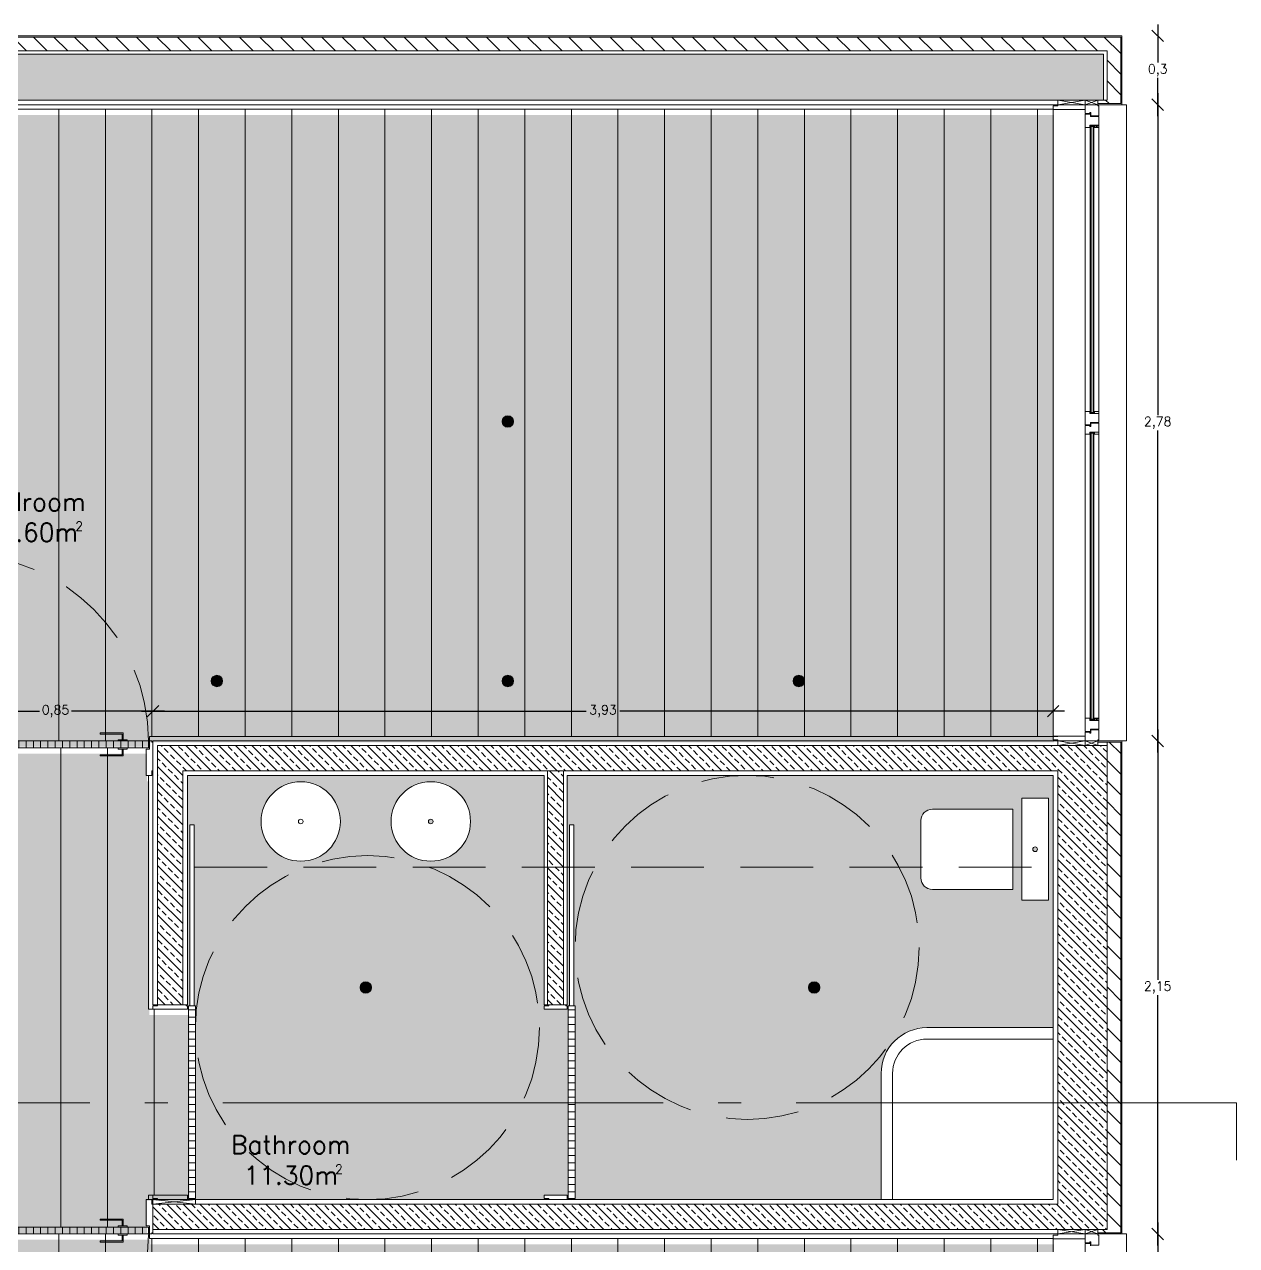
# Model space of a CAD drawing. Header units: inches. Extents: x 23 to 96, y 10 to 141.
# Drawn here: x 65.74 to 71.02, y 49.74 to 55.06 of the extents above; entities that cross this region are included whole.
import ezdxf

# ---------------------------------------------------------------- set-up
doc = ezdxf.new("R2010")
doc.units = ezdxf.units.IN
doc.header["$MEASUREMENT"] = 0
doc.linetypes.add('ACAD_ISO04W100', pattern=[30, 24, -3, 0, -3])
doc.linetypes.add('HIDDEN2', pattern=[4.7625, 3.175, -1.5875])
for name, color, linetype, lineweight in [('Cut', 2, 'Continuous', 5), ('Dash dot', 252, 'ACAD_ISO04W100', 0), ('Dimensions', 4, 'Continuous', 0), ('Dotted', 4, 'HIDDEN2', 0), ('Hatch Isolation', 3, 'Continuous', 0), ('Hatch Resistent stratum', 4, 'Continuous', 0), ('Hatch Wood door', 4, 'Continuous', 0), ('Hatch Wood pavement', 254, 'Continuous', 0), ('Legends', 7, 'Continuous', 0), ('Light points', 6, 'Continuous', 0), ('View in first plane', 250, 'Continuous', 0), ('View in second plane', 253, 'Continuous', 0)]:
    doc.layers.add(name, color=color, linetype=linetype, lineweight=lineweight)
doc.layers.add('Hatch solid 1', color=254, linetype='Continuous', lineweight=0, true_color=0xe8e8e8)
doc.layers.add('Hatch solid 2', color=254, linetype='Continuous', lineweight=0, true_color=0xe8e8e8)
doc.styles.add('texto', font='txt.shx')
doc.dimstyles.new('André 1 50', dxfattribs={"dimtxt": 0.04, "dimasz": 0.05, "dimexe": 0.05, "dimexo": 0.05, "dimgap": 0.01, "dimtad": 0, "dimtih": 1, "dimtoh": 1, "dimlfac": -1, "dimzin": 9, "dimtxsty": 'texto', "dimblk": 'OBLIQUE', "dimcen": 0.08, "dimdle": 0.05, "dimse1": 1, "dimse2": 1, "dimazin": 0, "dimtfac": 1, "dimtmove": 0, "dimatfit": 3, "dimldrblk": 'NONE', "dimfxl": 1, "dimarcsym": 0})
pattern_1 = [(315, (-81674.977936, -49956.717895), (0.035921024484, 0.035921024484), []), (315, (-81674.977936, -49956.753817), (0.035921024484, 0.035921024484), [0.0254, -0.0127])]
pattern_2 = [(135, (-81674.977936, -49956.717895), (-0.044901280605, -0.044901280605), [])]
pattern_3 = [(90, (-81674.977936, -49956.717895), (-0.03175, 0), [])]

# ---------------------------------------------------------------- blocks, each defined once
blk = doc.blocks.new('_Oblique')
at = {"color": 0, "linetype": 'ByBlock', "lineweight": -2}
blk.add_line((-0.5, -0.5), (0.5, 0.5), dxfattribs=at)
blk = doc.blocks.new('*D5')
at = {"layer": 'DEFPOINTS', "color": 0, "transparency": 16777216}
for p in [(70.5048, 49.7866), (70.681, 49.7866), (70.5048, 46.9366)]:
    blk.add_point(p, dxfattribs=at)
at = {"layer": 'Dimensions', "color": 0, "lineweight": -2, "transparency": 16777216}
for p, q in [((70.681, 49.8366), (70.681, 48.3949)), ((70.681, 46.8866), (70.681, 48.3283))]:
    blk.add_line(p, q, dxfattribs=at)
at = {"layer": 'Dimensions', "color": 0, "lineweight": -2, "transparency": 16777216, "xscale": 0.05, "yscale": 0.05, "zscale": 0.05}
for p, rotation in [((70.681, 49.7866), 90), ((70.681, 46.9366), 270)]:
    blk.add_blockref('_Oblique', p, dxfattribs=dict(at, rotation=rotation))
at = {"layer": 'Dimensions', "color": 0, "transparency": 16777216, "insert": (70.681, 48.3616), "char_height": 0.04, "attachment_point": 5, "style": 'texto'}
blk.add_mtext('2,85', dxfattribs=at)
blk = doc.blocks.new('_None')
blk = doc.blocks.new('*D17')
at = {"layer": 'DEFPOINTS', "color": 0, "transparency": 16777216}
for p in [(70.5248, 51.9366), (70.681, 51.9366), (70.5448, 49.7866)]:
    blk.add_point(p, dxfattribs=at)
at = {"layer": 'Dimensions', "color": 0, "lineweight": -2, "transparency": 16777216}
for p, q in [((70.681, 51.9866), (70.681, 50.8949)), ((70.681, 49.7366), (70.681, 50.8283))]:
    blk.add_line(p, q, dxfattribs=at)
at = {"layer": 'Dimensions', "color": 0, "lineweight": -2, "transparency": 16777216, "xscale": 0.05, "yscale": 0.05, "zscale": 0.05}
for p, rotation in [((70.681, 51.9366), 90), ((70.681, 49.7866), 270)]:
    blk.add_blockref('_Oblique', p, dxfattribs=dict(at, rotation=rotation))
at = {"layer": 'Dimensions', "color": 0, "transparency": 16777216, "insert": (70.681, 50.8616), "char_height": 0.04, "attachment_point": 5, "style": 'texto'}
blk.add_mtext('2,15', dxfattribs=at)
blk = doc.blocks.new('*D18')
at = {"layer": 'DEFPOINTS', "color": 0, "transparency": 16777216}
for p in [(70.5248, 54.7116), (70.681, 54.7116), (70.5248, 51.9366)]:
    blk.add_point(p, dxfattribs=at)
at = {"layer": 'Dimensions', "color": 0, "lineweight": -2, "transparency": 16777216}
for p, q in [((70.681, 54.7616), (70.681, 53.3574)), ((70.681, 51.8866), (70.681, 53.2908))]:
    blk.add_line(p, q, dxfattribs=at)
at = {"layer": 'Dimensions', "color": 0, "lineweight": -2, "transparency": 16777216, "xscale": 0.05, "yscale": 0.05, "zscale": 0.05}
for p, rotation in [((70.681, 54.7116), 90), ((70.681, 51.9366), 270)]:
    blk.add_blockref('_Oblique', p, dxfattribs=dict(at, rotation=rotation))
at = {"layer": 'Dimensions', "color": 0, "transparency": 16777216, "insert": (70.681, 53.3241), "char_height": 0.04, "attachment_point": 5, "style": 'texto'}
blk.add_mtext('2,78', dxfattribs=at)
blk = doc.blocks.new('*D19')
at = {"layer": 'DEFPOINTS', "color": 0, "transparency": 16777216}
for p in [(70.5248, 55.0116), (70.681, 55.0116), (70.5248, 54.7116)]:
    blk.add_point(p, dxfattribs=at)
at = {"layer": 'Dimensions', "color": 0, "lineweight": -2, "transparency": 16777216}
for p, q in [((70.681, 55.0616), (70.681, 54.8949)), ((70.681, 54.6616), (70.681, 54.8283))]:
    blk.add_line(p, q, dxfattribs=at)
at = {"layer": 'Dimensions', "color": 0, "lineweight": -2, "transparency": 16777216, "xscale": 0.05, "yscale": 0.05, "zscale": 0.05}
for p, rotation in [((70.681, 55.0116), 90), ((70.681, 54.7116), 270)]:
    blk.add_blockref('_Oblique', p, dxfattribs=dict(at, rotation=rotation))
at = {"layer": 'Dimensions', "color": 0, "transparency": 16777216, "insert": (70.681, 54.8616), "char_height": 0.04, "attachment_point": 5, "style": 'texto'}
blk.add_mtext('0,3', dxfattribs=at)
blk = doc.blocks.new('*D83')
at = {"layer": 'DEFPOINTS', "color": 0, "transparency": 16777216}
for p in [(66.2998, 52.0666), (65.4498, 51.9316), (66.2998, 51.9316)]:
    blk.add_point(p, dxfattribs=at)
at = {"layer": 'Dimensions', "color": 0, "lineweight": -2, "transparency": 16777216}
for p, q in [((65.3998, 52.0666), (65.8048, 52.0666)), ((66.3498, 52.0666), (65.9448, 52.0666))]:
    blk.add_line(p, q, dxfattribs=at)
at = {"layer": 'Dimensions', "color": 0, "lineweight": -2, "transparency": 16777216, "xscale": 0.05, "yscale": 0.05, "zscale": 0.05, "rotation": 180}
blk.add_blockref('_Oblique', (65.4498, 52.0666), dxfattribs=at)
at = {"layer": 'Dimensions', "color": 0, "lineweight": -2, "transparency": 16777216, "xscale": 0.05, "yscale": 0.05, "zscale": 0.05}
blk.add_blockref('_Oblique', (66.2998, 52.0666), dxfattribs=at)
at = {"layer": 'Dimensions', "color": 0, "transparency": 16777216, "insert": (65.8748, 52.0666), "char_height": 0.04, "attachment_point": 5, "style": 'texto'}
blk.add_mtext('0,85', dxfattribs=at)
blk = doc.blocks.new('*D84')
at = {"layer": 'DEFPOINTS', "color": 0, "transparency": 16777216}
for p in [(70.2248, 52.0666), (66.2998, 51.9366), (70.2248, 51.942)]:
    blk.add_point(p, dxfattribs=at)
at = {"layer": 'Dimensions', "color": 0, "lineweight": -2, "transparency": 16777216}
for p, q in [((66.2498, 52.0666), (68.189, 52.0666)), ((70.2748, 52.0666), (68.3356, 52.0666))]:
    blk.add_line(p, q, dxfattribs=at)
at = {"layer": 'Dimensions', "color": 0, "lineweight": -2, "transparency": 16777216, "xscale": 0.05, "yscale": 0.05, "zscale": 0.05, "rotation": 180}
blk.add_blockref('_Oblique', (66.2998, 52.0666), dxfattribs=at)
at = {"layer": 'Dimensions', "color": 0, "lineweight": -2, "transparency": 16777216, "xscale": 0.05, "yscale": 0.05, "zscale": 0.05}
blk.add_blockref('_Oblique', (70.2248, 52.0666), dxfattribs=at)
at = {"layer": 'Dimensions', "color": 0, "transparency": 16777216, "insert": (68.2623, 52.0666), "char_height": 0.04, "attachment_point": 5, "style": 'texto'}
blk.add_mtext('3,93', dxfattribs=at)

msp = doc.modelspace()

# ---------------------------------------------------------------- hatches: boundary and pattern name
at = {"layer": 'Hatch Isolation', "ltscale": 0.0125}
h = msp.add_hatch(dxfattribs=at)
h.set_pattern_fill('ANSI31', color=256, scale=0.02, angle=90, style=0)
h.set_pattern_definition(pattern_2)
h.paths.add_polyline_path([(70.5198, 55.0066), (62.4198, 55.0066), (62.4198, 54.9916), (62.4198, 54.9466), (70.4598, 54.9466), (70.4598, 54.7316), (70.4198, 54.7316), (70.4198, 54.7166), (70.5198, 54.7166)])
h = msp.add_hatch(dxfattribs=at)
h.set_pattern_fill('ANSI31', color=256, scale=0.02, angle=90, style=0)
h.set_pattern_definition(pattern_2)
h.paths.add_polyline_path([(70.5198, 51.9316), (70.4598, 51.9316), (70.4598, 49.8066), (70.4198, 49.8066), (70.4198, 49.7916), (70.5198, 49.7916)])
at = {"layer": 'Hatch Resistent stratum', "ltscale": 0.05}
h = msp.add_hatch(dxfattribs=at)
h.set_pattern_fill('ANSI33', color=256, scale=0.008, angle=-90, style=0)
h.set_pattern_definition(pattern_1)
h.paths.add_polyline_path([(70.4448, 54.9316), (62.4198, 54.9316), (62.4198, 54.9916), (62.2448, 54.9916), (62.2448, 54.7316), (65.3198, 54.7316), (65.4298, 54.7316), (70.2448, 54.7316), (70.4448, 54.7316)])
h = msp.add_hatch(dxfattribs=at)
h.set_pattern_fill('ANSI33', color=256, scale=0.008, angle=-90, style=0)
h.set_pattern_definition(pattern_1)
h.paths.add_polyline_path([(70.2448, 51.9166), (66.3198, 51.9166), (66.3198, 50.7866), (66.4298, 50.7866), (66.4298, 51.8066), (70.2448, 51.8066)])
h = msp.add_hatch(dxfattribs=at)
h.set_pattern_fill('ANSI33', color=256, scale=0.008, angle=-90, style=0)
h.set_pattern_definition(pattern_1)
h.paths.add_polyline_path([(70.4598, 51.9166), (70.4198, 51.9166), (70.2448, 51.9166), (70.2448, 49.8066), (70.4598, 49.8066)])
h = msp.add_hatch(dxfattribs=at)
h.set_pattern_fill('ANSI33', color=256, scale=0.008, angle=-90, style=0)
h.set_pattern_definition([(315, (-30.012015, -8.7079), (0.035921024, 0.035921024), []), (315, (-30.012015, -8.74382), (0.035921024, 0.035921024), [0.0254, -0.0127])])
h.paths.add_polyline_path([(68.0904, 51.3866), (68.0204, 51.3866), (68.0204, 50.7866), (68.0904, 50.7866)])
h.paths.add_polyline_path([(68.0904, 51.8066), (68.0204, 51.8066), (68.0204, 51.3866), (68.0904, 51.3866)])
h = msp.add_hatch(dxfattribs=at)
h.set_pattern_fill('ANSI33', color=256, scale=0.008, angle=-90, style=0)
h.set_pattern_definition(pattern_1)
h.paths.add_polyline_path([(70.2448, 49.9166), (66.2998, 49.9166), (66.2998, 49.8066), (70.2448, 49.8066)])
at = {"layer": 'Hatch solid 1'}
h = msp.add_hatch(color=256, dxfattribs=at)
edge = h.paths.add_edge_path()
edge.add_line((62.2084, 52.9763), (62.2084, 52.9963))
edge.add_line((62.2084, 52.9963), (62.2084, 52.9863))
edge.add_line((62.2084, 52.9863), (62.2084, 53.0063))
edge.add_line((62.2084, 53.0063), (63.5484, 53.0063))
edge.add_line((63.5484, 53.0063), (63.5484, 52.6659))
edge.add_line((63.5484, 52.6659), (63.5284, 52.6659))
edge.add_line((63.5284, 52.6659), (63.5284, 48.0067))
edge.add_line((63.5284, 48.0067), (63.5484, 48.0067))
edge.add_line((63.5484, 48.0067), (63.5484, 44.9363))
edge.add_line((63.5484, 44.9363), (63.5584, 44.9363))
edge.add_line((63.5584, 44.9363), (63.5584, 44.8163))
edge.add_line((63.5584, 44.8163), (64.3484, 44.8163))
edge.add_line((64.3484, 44.8163), (64.3484, 44.9363))
edge.add_line((64.3484, 44.9363), (64.3484, 44.9563))
edge.add_line((64.3484, 44.9563), (65.4834, 44.9563))
edge.add_line((65.4834, 44.9563), (65.4834, 44.9363))
edge.add_line((65.4834, 44.9363), (65.4834, 44.8163))
edge.add_line((65.4834, 44.8163), (66.2734, 44.8163))
edge.add_line((66.2734, 44.8163), (66.2734, 44.9363))
edge.add_line((66.2734, 44.9363), (66.2834, 46.7413))
edge.add_line((66.2834, 46.7413), (65.2834, 46.7413))
edge.add_line((65.2834, 46.7413), (65.2834, 49.9313))
edge.add_line((65.2834, 49.9313), (65.4834, 49.9313))
edge.add_line((65.4834, 49.9313), (65.4834, 49.9113))
edge.add_line((65.4834, 49.9113), (65.4834, 49.7913))
edge.add_line((65.4834, 49.7913), (66.2734, 49.7913))
edge.add_line((66.2734, 49.7913), (66.2734, 49.9313))
edge.add_line((66.2734, 49.9313), (66.3034, 49.9313))
edge.add_line((66.3034, 49.9313), (66.4584, 49.9313))
edge.add_line((66.4584, 49.9313), (66.4584, 50.7413))
edge.add_line((66.4584, 50.7413), (66.3034, 50.7413))
edge.add_line((66.3034, 50.7413), (66.2834, 50.7413))
edge.add_line((66.2834, 50.7413), (66.2834, 51.7613))
edge.add_line((66.2834, 51.7613), (66.2734, 51.7613))
edge.add_line((66.2734, 51.7613), (66.2734, 51.8813))
edge.add_line((66.2734, 51.8813), (65.4834, 51.8813))
edge.add_line((65.4834, 51.8813), (65.4834, 51.7613))
edge.add_line((65.4834, 51.7613), (65.4834, 51.7413))
edge.add_line((65.4834, 51.7413), (65.2834, 51.7413))
edge.add_line((65.2834, 51.7413), (65.2834, 54.6688))
edge.add_line((65.2834, 54.6688), (62.2484, 54.6661))
edge.add_line((62.2484, 54.6661), (62.2284, 54.6661))
edge.add_line((62.2284, 54.6661), (62.2284, 54.6663))
edge.add_line((62.2284, 54.6663), (62.1934, 54.6663))
edge.add_line((62.1934, 54.6663), (62.1934, 54.9113))
edge.add_line((62.1934, 54.9113), (62.0934, 54.9113))
edge.add_line((62.0934, 54.9113), (62.0934, 54.8713))
edge.add_line((62.0934, 54.8713), (61.9934, 54.8713))
edge.add_line((61.9934, 54.8713), (61.9934, 54.8813))
edge.add_line((61.9934, 54.8813), (62.0834, 54.8813))
edge.add_line((62.0834, 54.8813), (62.0834, 54.9113))
edge.add_line((62.0834, 54.9113), (61.3634, 54.9113))
edge.add_line((61.3634, 54.9113), (61.3634, 54.6663))
edge.add_line((61.3634, 54.6663), (61.3134, 54.6663))
edge.add_line((61.3134, 54.6663), (61.1434, 54.6663))
edge.add_line((61.1434, 54.6663), (61.0934, 54.6663))
edge.add_line((61.0934, 54.6663), (61.0934, 54.9113))
edge.add_line((61.0934, 54.9113), (60.3734, 54.9113))
edge.add_line((60.3734, 54.9113), (60.3734, 54.8813))
edge.add_line((60.3734, 54.8813), (60.4634, 54.8813))
edge.add_line((60.4634, 54.8813), (60.4634, 54.8713))
edge.add_line((60.4634, 54.8713), (60.3634, 54.8713))
edge.add_line((60.3634, 54.8713), (60.3634, 54.9113))
edge.add_line((60.3634, 54.9113), (60.2634, 54.9113))
edge.add_line((60.2634, 54.9113), (60.2634, 54.6663))
edge.add_line((60.2634, 54.6663), (60.2134, 54.6663))
edge.add_line((60.2134, 54.6663), (57.8284, 54.6663))
edge.add_line((57.8284, 54.6663), (57.8284, 54.6663))
edge.add_line((57.8284, 54.6663), (56.6284, 54.6663))
edge.add_line((56.6284, 54.6663), (52.4634, 54.6659))
edge.add_line((52.4634, 54.6659), (50.3034, 54.6672))
edge.add_line((50.3034, 54.6672), (47.2784, 54.6661))
edge.add_line((47.2784, 54.6661), (47.2784, 54.666))
edge.add_line((47.2784, 54.666), (47.2784, 54.6663))
edge.add_line((47.2784, 54.6663), (44.5284, 54.6663))
edge.add_line((44.5284, 54.6663), (44.5284, 54.6659))
edge.add_line((44.5284, 54.6659), (44.5284, 47.9863))
edge.add_line((44.5284, 47.9863), (50.2834, 47.9863))
edge.add_line((50.2834, 47.9863), (50.2834, 53.0063))
edge.add_line((50.2834, 53.0063), (51.4734, 53.0063))
edge.add_line((51.4734, 53.0063), (51.4734, 52.9863))
edge.add_line((51.4734, 52.9863), (51.4734, 52.8313))
edge.add_line((51.4734, 52.8313), (52.2834, 52.8313))
edge.add_line((52.2834, 52.8313), (52.2834, 52.8363))
edge.add_line((52.2834, 52.8363), (52.2834, 52.9863))
edge.add_line((52.2834, 52.9863), (52.2834, 53.0067))
edge.add_line((52.2834, 53.0067), (52.4734, 53.0067))
edge.add_line((52.4734, 53.0067), (52.4734, 49.7663))
edge.add_line((52.4734, 49.7663), (52.4534, 49.7663))
edge.add_line((52.4534, 49.7663), (52.2984, 49.7663))
edge.add_line((52.2984, 49.7663), (52.2984, 48.9563))
edge.add_line((52.2984, 48.9563), (52.4738, 48.9563))
edge.add_line((52.4738, 48.9563), (52.4738, 48.7863))
edge.add_line((52.4738, 48.7863), (50.2834, 48.7863))
edge.add_line((50.2834, 48.7863), (50.2834, 47.9863))
edge.add_line((50.2834, 47.9863), (59.8784, 47.9863))
edge.add_line((59.8784, 47.9863), (59.8784, 48.3113))
edge.add_line((59.8784, 48.3113), (59.7725, 48.3113))
edge.add_line((59.7725, 48.3113), (59.6805, 48.3113))
edge.add_arc((59.6905, 48.3113), 0.01, 90, 180, ccw=False)
edge.add_line((59.6905, 48.3213), (59.7545, 48.3213))
edge.add_arc((59.7545, 48.3313), 0.01, 270, 360)
edge.add_line((59.7645, 48.3313), (59.7645, 48.4513))
edge.add_line((59.7645, 48.4513), (59.7545, 48.4513))
edge.add_arc((59.7545, 48.4413), 0.01, 0, 90, ccw=False)
edge.add_line((59.7645, 48.4413), (59.7725, 48.4613))
edge.add_line((59.7725, 48.4613), (59.8784, 48.4613))
edge.add_line((59.8784, 48.4613), (59.8784, 48.7663))
edge.add_line((59.8784, 48.7663), (58.6084, 48.7663))
edge.add_line((58.6084, 48.7663), (58.6084, 48.9563))
edge.add_line((58.6084, 48.9563), (58.6284, 48.9563))
edge.add_line((58.6284, 48.9563), (58.6484, 48.956))
edge.add_line((58.6484, 48.956), (61.1285, 48.956))
edge.add_line((61.1285, 48.956), (61.1284, 49.2363))
edge.add_line((61.1284, 49.2363), (62.2114, 49.2363))
edge.add_line((62.2114, 49.2363), (62.2084, 52.9763))
h.paths.add_polyline_path([(57.5284, 48.7863), (57.5284, 48.7864), (57.2084, 48.7864), (57.2084, 48.7863), (56.6284, 48.7863), (56.6284, 52.9863), (57.2084, 52.9863), (57.2084, 53.0063), (57.5284, 53.0063), (57.5284, 52.9863)], flags=16)
at = {"layer": 'Hatch solid 1', "ltscale": 0.02}
h = msp.add_hatch(color=256, dxfattribs=at)
h.paths.add_polyline_path([(70.2284, 49.7413), (66.2884, 49.7413), (66.2884, 49.7613), (65.4734, 49.7613), (65.4734, 46.9313), (70.2284, 46.9313), (70.2284, 46.9317)])
h.paths.add_polyline_path([(70.2284, 44.7659), (70.2084, 44.7659), (70.2084, 44.7863), (70.2084, 44.9413), (69.3984, 44.9413), (69.3984, 44.7863), (69.3984, 44.7663), (66.2884, 44.7663), (66.2884, 44.7863), (65.4734, 44.7863), (65.4734, 42.0067), (70.2284, 42.0067)])
h.paths.add_polyline_path([(70.2284, 54.6663), (65.4734, 54.6663), (65.4734, 51.9113), (66.2884, 51.9113), (66.2884, 51.9313), (70.2284, 51.9313), (70.2284, 51.9317)])
at = {"layer": 'Hatch solid 2'}
h = msp.add_hatch(color=256, dxfattribs=at)
h.paths.add_polyline_path([(67.0392, 51.4411, -0.597023), (66.7709, 51.5857, -0.597023), (67.0392, 51.7303), (67.0392, 51.7866), (66.4498, 51.7866), (66.4498, 50.7866), (66.4448, 50.7866), (66.4448, 50.7816), (66.4498, 50.7816), (66.4548, 50.7816), (66.4598, 50.7816), (66.4598, 51.5716), (66.4798, 51.5716), (66.4798, 50.7816), (66.4848, 50.7816), (66.4848, 50.3579), (67.0392, 50.3579)])
h.paths.add_polyline_path([(67.0392, 50.3579), (66.4848, 50.3579), (66.4848, 49.9416), (66.4848, 49.9366), (67.0392, 49.9366)])
h = msp.add_hatch(color=256, dxfattribs=at)
h.paths.add_polyline_path([(68.7391, 51.7866), (68.1054, 51.7866), (68.1054, 50.7866), (68.1004, 50.7866), (68.1004, 50.7816), (68.1054, 50.7816), (68.1054, 50.7666), (68.0054, 50.7666), (68.0054, 50.7816), (68.0254, 50.7816), (68.0254, 50.7866), (68.0054, 50.7866), (68.0054, 51.7866), (67.0392, 51.7866), (67.0392, 51.7303, -0.25233), (67.1172, 51.5857, -0.25233), (67.0392, 51.4411), (67.0392, 50.3579), (68.1104, 50.3579), (68.1104, 50.7816), (68.1154, 50.7816), (68.1154, 51.5716), (68.1354, 51.5716), (68.1354, 50.7816), (68.1404, 50.7816), (68.1404, 50.3579), (68.7391, 50.3579)])
h.paths.add_polyline_path([(67.338, 51.5857, -1), (67.6842, 51.5857, -1)], flags=16)
h.paths.add_polyline_path([(67.5011, 51.5857, -1), (67.5211, 51.5857, -1)], flags=0)
h = msp.add_hatch(color=256, dxfattribs=at)
h.paths.add_polyline_path([(70.2248, 51.7866), (69.1248, 51.7866), (68.7391, 51.7866), (68.7391, 50.3579), (69.4748, 50.3579), (69.4748, 50.4866, -0.414214), (69.6748, 50.6866), (70.2248, 50.6866)])
h.paths.add_polyline_path([(69.6486, 51.3395), (69.6486, 51.5895, -0.414214), (69.6986, 51.6395), (70.0486, 51.6395), (70.0486, 51.2895), (69.6986, 51.2895, -0.414214)], flags=16)
h.paths.add_polyline_path([(70.0877, 51.2424), (70.0877, 51.6866), (70.2048, 51.6866), (70.2048, 51.2424)], flags=16)
h.paths.add_polyline_path([(70.1363, 51.4645, -1), (70.1563, 51.4645, -1)], flags=0)
h.paths.add_polyline_path([(69.4748, 50.3579), (68.7391, 50.3579), (68.7391, 49.9366), (69.4748, 49.9366)])
msp.add_hatch(color=256, dxfattribs=at).paths.add_polyline_path([(68.7391, 50.3579), (68.1404, 50.3579), (68.1404, 49.9416), (68.1104, 49.9416), (68.1104, 50.3579), (67.0392, 50.3579), (67.0392, 49.9366), (68.0254, 49.9366), (68.0254, 49.9416), (68.0054, 49.9416), (68.0054, 49.9566), (68.1054, 49.9566), (68.1054, 49.9366), (68.7391, 49.9366)])
at = {"layer": 'Hatch Wood door', "ltscale": 0.02}
h = msp.add_hatch(dxfattribs=at)
h.set_pattern_fill('ANSI31', color=256, scale=0.01, angle=45, style=0)
h.set_pattern_definition(pattern_3)
h.paths.add_polyline_path([(66.2798, 51.9366), (65.4698, 51.9366), (65.4698, 51.9066), (66.2798, 51.9066)])
h = msp.add_hatch(dxfattribs=at)
h.set_pattern_fill('ANSI31', color=256, scale=0.01, angle=-45, style=0)
h.set_pattern_definition([(360, (-49935.229694, 81795.139323), (0, 0.03175), [])])
h.paths.add_polyline_path([(66.4848, 49.9416), (66.4848, 50.7816), (66.4548, 50.7816), (66.4548, 49.9416)])
h = msp.add_hatch(dxfattribs=at)
h.set_pattern_fill('ANSI31', color=256, scale=0.01, angle=-45, style=0)
h.set_pattern_definition([(360, (-49933.574123, 81795.139323), (0, 0.03175), [])])
h.paths.add_polyline_path([(68.1404, 49.9416), (68.1404, 50.7816), (68.1104, 50.7816), (68.1104, 49.9416)])
h = msp.add_hatch(dxfattribs=at)
h.set_pattern_fill('ANSI31', color=256, scale=0.01, angle=45, style=0)
h.set_pattern_definition(pattern_3)
h.paths.add_polyline_path([(66.2798, 49.8166), (65.4698, 49.8166), (65.4698, 49.7866), (66.2798, 49.7866)])
at = {"layer": 'Hatch Wood pavement', "ltscale": 0.02}
h = msp.add_hatch(dxfattribs=at)
h.set_pattern_fill('ANSI31', color=256, scale=0.064, angle=45, style=0)
h.set_pattern_definition([(90, (-30.01201, -8.7079), (-0.2032, 0), [])])
edge = h.paths.add_edge_path()
edge.add_line((62.2048, 52.9916), (62.2048, 53.0115))
edge.add_line((62.2048, 53.0115), (62.2048, 53.0116))
edge.add_line((62.2048, 53.0116), (62.2048, 53.0316))
edge.add_line((62.2048, 53.0316), (63.5448, 53.0316))
edge.add_line((63.5448, 53.0316), (63.5448, 52.6912))
edge.add_line((63.5448, 52.6912), (63.5248, 52.6912))
edge.add_line((63.5248, 52.6912), (63.5248, 48.032))
edge.add_line((63.5248, 48.032), (63.5448, 48.032))
edge.add_line((63.5448, 48.032), (63.5448, 44.9616))
edge.add_line((63.5448, 44.9616), (63.5548, 44.9616))
edge.add_line((63.5548, 44.9616), (63.5548, 44.8416))
edge.add_line((63.5548, 44.8416), (64.3448, 44.8416))
edge.add_line((64.3448, 44.8416), (64.3448, 44.9616))
edge.add_line((64.3448, 44.9616), (64.3448, 44.9816))
edge.add_line((64.3448, 44.9816), (65.4798, 44.9816))
edge.add_line((65.4798, 44.9816), (65.4798, 44.9616))
edge.add_line((65.4798, 44.9616), (65.4798, 44.8416))
edge.add_line((65.4798, 44.8416), (66.2698, 44.8416))
edge.add_line((66.2698, 44.8416), (66.2698, 44.9616))
edge.add_line((66.2698, 44.9616), (66.2798, 46.7666))
edge.add_line((66.2798, 46.7666), (65.2798, 46.7666))
edge.add_line((65.2798, 46.7666), (65.2798, 49.9566))
edge.add_line((65.2798, 49.9566), (65.4798, 49.9566))
edge.add_line((65.4798, 49.9566), (65.4798, 49.9366))
edge.add_line((65.4798, 49.9366), (65.4798, 49.8166))
edge.add_line((65.4798, 49.8166), (66.2698, 49.8166))
edge.add_line((66.2698, 49.8166), (66.2698, 49.9566))
edge.add_line((66.2698, 49.9566), (66.2998, 49.9566))
edge.add_line((66.2998, 49.9566), (66.4548, 49.9566))
edge.add_line((66.4548, 49.9566), (66.4548, 50.7666))
edge.add_line((66.4548, 50.7666), (66.2998, 50.7666))
edge.add_line((66.2998, 50.7666), (66.2798, 50.7666))
edge.add_line((66.2798, 50.7666), (66.2798, 51.7866))
edge.add_line((66.2798, 51.7866), (66.2698, 51.7866))
edge.add_line((66.2698, 51.7866), (66.2698, 51.9066))
edge.add_line((66.2698, 51.9066), (65.4798, 51.9066))
edge.add_line((65.4798, 51.9066), (65.4798, 51.7866))
edge.add_line((65.4798, 51.7866), (65.4798, 51.7666))
edge.add_line((65.4798, 51.7666), (65.2798, 51.7666))
edge.add_line((65.2798, 51.7666), (65.2798, 54.693))
edge.add_line((65.2798, 54.693), (62.2448, 54.693))
edge.add_line((62.2448, 54.693), (62.2248, 54.6924))
edge.add_line((62.2248, 54.6924), (62.2248, 54.6916))
edge.add_line((62.2248, 54.6916), (62.1898, 54.6916))
edge.add_line((62.1898, 54.6916), (62.1898, 54.9366))
edge.add_line((62.1898, 54.9366), (62.0898, 54.9366))
edge.add_line((62.0898, 54.9366), (62.0898, 54.8966))
edge.add_line((62.0898, 54.8966), (61.9898, 54.8966))
edge.add_line((61.9898, 54.8966), (61.9898, 54.9066))
edge.add_line((61.9898, 54.9066), (62.0798, 54.9066))
edge.add_line((62.0798, 54.9066), (62.0798, 54.9366))
edge.add_line((62.0798, 54.9366), (61.3598, 54.9366))
edge.add_line((61.3598, 54.9366), (61.3598, 54.6916))
edge.add_line((61.3598, 54.6916), (61.3098, 54.6916))
edge.add_line((61.3098, 54.6916), (61.1398, 54.6916))
edge.add_line((61.1398, 54.6916), (61.0898, 54.6916))
edge.add_line((61.0898, 54.6916), (61.0898, 54.9366))
edge.add_line((61.0898, 54.9366), (60.3698, 54.9366))
edge.add_line((60.3698, 54.9366), (60.3698, 54.9066))
edge.add_line((60.3698, 54.9066), (60.4598, 54.9066))
edge.add_line((60.4598, 54.9066), (60.4598, 54.8966))
edge.add_line((60.4598, 54.8966), (60.3598, 54.8966))
edge.add_line((60.3598, 54.8966), (60.3598, 54.9366))
edge.add_line((60.3598, 54.9366), (60.2598, 54.9366))
edge.add_line((60.2598, 54.9366), (60.2598, 54.6916))
edge.add_line((60.2598, 54.6916), (60.2098, 54.6916))
edge.add_line((60.2098, 54.6916), (57.8248, 54.6916))
edge.add_line((57.8248, 54.6916), (57.6161, 54.6916))
edge.add_line((57.6161, 54.6916), (56.6248, 54.6176))
edge.add_line((56.6248, 54.6176), (52.4598, 54.6916))
edge.add_line((52.4598, 54.6916), (50.2998, 54.6916))
edge.add_line((50.2998, 54.6916), (47.9971, 54.6916))
edge.add_line((47.9971, 54.6916), (47.7449, 54.6916))
edge.add_line((47.7449, 54.6916), (47.2748, 54.6916))
edge.add_line((47.2748, 54.6916), (44.5248, 54.6916))
edge.add_line((44.5248, 54.6916), (44.5248, 54.6912))
edge.add_line((44.5248, 54.6912), (44.5248, 48.0116))
edge.add_line((44.5248, 48.0116), (50.2798, 48.0116))
edge.add_line((50.2798, 48.0116), (50.2798, 53.0316))
edge.add_line((50.2798, 53.0316), (51.4698, 53.0316))
edge.add_line((51.4698, 53.0316), (51.4698, 53.0116))
edge.add_line((51.4698, 53.0116), (51.4698, 52.8566))
edge.add_line((51.4698, 52.8566), (52.2798, 52.8566))
edge.add_line((52.2798, 52.8566), (52.2798, 52.8616))
edge.add_line((52.2798, 52.8616), (52.2798, 53.0116))
edge.add_line((52.2798, 53.0116), (52.2798, 53.032))
edge.add_line((52.2798, 53.032), (52.4698, 53.032))
edge.add_line((52.4698, 53.032), (52.4698, 49.7916))
edge.add_line((52.4698, 49.7916), (52.4498, 49.7916))
edge.add_line((52.4498, 49.7916), (52.2948, 49.7916))
edge.add_line((52.2948, 49.7916), (52.2948, 48.9816))
edge.add_line((52.2948, 48.9816), (52.4702, 48.9816))
edge.add_line((52.4702, 48.9816), (52.4702, 48.8116))
edge.add_line((52.4702, 48.8116), (50.2998, 48.8116))
edge.add_line((50.2998, 48.8116), (50.2896, 48.0116))
edge.add_line((50.2896, 48.0116), (59.8748, 48.0116))
edge.add_line((59.8748, 48.0116), (59.8748, 48.3366))
edge.add_line((59.8748, 48.3366), (59.7689, 48.3366))
edge.add_line((59.7689, 48.3366), (59.6769, 48.3366))
edge.add_arc((59.6869, 48.3366), 0.01, 90, 180, ccw=False)
edge.add_line((59.6869, 48.3466), (59.7509, 48.3466))
edge.add_arc((59.7509, 48.3566), 0.01, 270, 360)
edge.add_line((59.7609, 48.3566), (59.7609, 48.4766))
edge.add_line((59.7609, 48.4766), (59.7509, 48.4766))
edge.add_arc((59.7509, 48.4666), 0.01, 0, 90, ccw=False)
edge.add_line((59.7609, 48.4666), (59.7689, 48.4866))
edge.add_line((59.7689, 48.4866), (59.8748, 48.4866))
edge.add_line((59.8748, 48.4866), (59.8748, 48.7916))
edge.add_line((59.8748, 48.7916), (58.6048, 48.7916))
edge.add_line((58.6048, 48.7916), (58.6048, 48.9816))
edge.add_line((58.6048, 48.9816), (58.6248, 49.2616))
edge.add_line((58.6248, 49.2616), (58.6448, 49.2616))
edge.add_line((58.6448, 49.2616), (61.1048, 49.2616))
edge.add_line((61.1048, 49.2616), (61.1248, 49.2616))
edge.add_line((61.1248, 49.2616), (62.2048, 49.2616))
edge.add_line((62.2048, 49.2616), (62.2048, 52.9916))
h.paths.add_polyline_path([(57.5448, 48.8116), (57.5448, 48.7916), (57.2048, 48.7916), (57.2048, 48.8116), (56.6248, 48.8116), (56.6248, 53.0116), (57.2048, 53.0116), (57.2048, 53.0316), (57.5448, 53.0316), (57.5448, 53.0116)], flags=16)
h = msp.add_hatch(dxfattribs=at)
h.set_pattern_fill('ANSI31', color=256, scale=0.064, angle=45, style=0)
h.set_pattern_definition([(90, (-79643.37506, -49429.11832), (-0.2032, 0), [])])
h.paths.add_polyline_path([(70.2248, 44.7912), (70.2048, 44.7912), (70.2048, 44.8116), (70.2048, 44.9666), (69.3948, 44.9666), (69.3948, 44.8116), (69.3948, 44.7916), (66.2848, 44.7916), (66.2848, 44.8116), (65.4698, 44.8116), (65.4698, 42.032), (70.2248, 42.032)])
h.paths.add_polyline_path([(70.2248, 49.7666), (66.2848, 49.7666), (66.2848, 49.7866), (65.4698, 49.7866), (65.4698, 46.9566), (70.2248, 46.9566), (70.2248, 46.957)])
h.paths.add_polyline_path([(70.2248, 54.6916), (65.4698, 54.6916), (65.4698, 51.9366), (66.2848, 51.9366), (66.2848, 51.9566), (70.2248, 51.9566), (70.2248, 51.957)])
at = {"layer": 'Light points'}
for points in [[(67.8223, 53.3299, 1), (67.8723, 53.3299, 1)], [(66.5535, 52.1982, 1), (66.6035, 52.1982, 1)], [(67.8223, 52.1982, 1), (67.8723, 52.1982, 1)], [(69.091, 52.1982, 1), (69.141, 52.1982, 1)], [(67.2026, 50.8616, 1), (67.2526, 50.8616, 1)], [(69.1576, 50.8616, 1), (69.2076, 50.8616, 1)]]:
    msp.add_hatch(color=256, dxfattribs=at).paths.add_polyline_path(points)

# ---------------------------------------------------------------- linework, layer by layer
at = {"layer": 'Cut'}
for p, q in [((70.5248, 55.0116), (62.4198, 55.0116)), ((70.5198, 55.0066), (62.4198, 55.0066)), ((70.5198, 54.7166), (70.5198, 55.0066)), ((70.5248, 54.7116), (70.5248, 55.0116)), ((70.4598, 54.9466), (62.4198, 54.9466)), ((70.4448, 54.9316), (62.4198, 54.9316)), ((70.4448, 54.7316), (70.4448, 54.9316)), ((70.4598, 54.7316), (70.4598, 54.9466)), ((70.2448, 54.7316), (65.4298, 54.7316)), ((70.2448, 54.7116), (65.4498, 54.7116)), ((70.2448, 54.7062), (70.2248, 54.7062)), ((70.2248, 54.6912), (70.2248, 54.7062)), ((70.2448, 54.7062), (70.2448, 54.7316)), ((70.3648, 54.7316), (70.2448, 54.7116)), ((70.3648, 54.7116), (70.2448, 54.7316)), ((70.2448, 54.7316), (70.4598, 54.7316)), ((70.2448, 54.7116), (70.3648, 54.7116)), ((70.3648, 54.7116), (70.3648, 54.7316)), ((70.4198, 54.7116), (70.3648, 54.7316)), ((70.4198, 54.7316), (70.3648, 54.7116)), ((70.4198, 54.7116), (70.3648, 54.7116)), ((70.3648, 54.7116), (70.3648, 54.6726)), ((70.4198, 54.7116), (70.4198, 54.7316)), ((70.5198, 54.7166), (70.4198, 54.7166)), ((70.5248, 54.7116), (70.4198, 54.7116)), ((70.4198, 54.7066), (70.4198, 54.7116)), ((70.4248, 54.7066), (70.4198, 54.7066)), ((70.4248, 54.6626), (70.4248, 54.7066)), ((70.3648, 54.6912), (70.2248, 54.6912)), ((70.3848, 54.6726), (70.3648, 54.6726)), ((70.3648, 54.6116), (70.3648, 54.6706)), ((70.3878, 54.6706), (70.3648, 54.6706)), ((70.3898, 54.6776), (70.3848, 54.6776)), ((70.3848, 54.6726), (70.3848, 54.6776)), ((70.3878, 54.6606), (70.3878, 54.6706)), ((70.4248, 54.6606), (70.3878, 54.6606)), ((70.3898, 54.6626), (70.3898, 54.6776)), ((70.4248, 54.6626), (70.3898, 54.6626)), ((70.4248, 54.6216), (70.4248, 54.6606)), ((70.3848, 54.6116), (70.3648, 54.6116)), ((70.3848, 54.6216), (70.4048, 54.6216)), ((70.3848, 54.6216), (70.3848, 54.6116)), ((70.3868, 54.6196), (70.4028, 54.6196)), ((70.3868, 53.3661), (70.3868, 54.6196)), ((70.3908, 53.3661), (70.3908, 54.6196)), ((70.3988, 54.6166), (70.3908, 54.6166)), ((70.3988, 53.3661), (70.3988, 54.6196)), ((70.4028, 53.3661), (70.4028, 54.6196)), ((70.4048, 54.6216), (70.4248, 54.6216)), ((70.4048, 54.6116), (70.4048, 54.6216)), ((70.4248, 54.6116), (70.4048, 54.6216)), ((70.4048, 54.6116), (70.4248, 54.6216)), ((70.4248, 54.6116), (70.4048, 54.6116)), ((70.4248, 54.6216), (70.4248, 54.6116)), ((70.3648, 53.3741), (70.3648, 53.3151)), ((70.3848, 53.3741), (70.3648, 53.3741)), ((70.3848, 53.3641), (70.3848, 53.3741)), ((70.3848, 53.3641), (70.4048, 53.3641)), ((70.3868, 53.3661), (70.4028, 53.3661)), ((70.3988, 53.3691), (70.3908, 53.3691)), ((70.4248, 53.3741), (70.4048, 53.3741)), ((70.4048, 53.3741), (70.4048, 53.3641)), ((70.4048, 53.3641), (70.4248, 53.3641)), ((70.4248, 53.3641), (70.4248, 53.3741)), ((70.4248, 53.3641), (70.4248, 53.3251)), ((70.3878, 53.3151), (70.3648, 53.3151)), ((70.3848, 53.3131), (70.3648, 53.3131)), ((70.3648, 53.2741), (70.3648, 53.3131)), ((70.3848, 53.3131), (70.3848, 53.3081)), ((70.4248, 53.3251), (70.3878, 53.3251)), ((70.3878, 53.3251), (70.3878, 53.3151)), ((70.4248, 53.3231), (70.3898, 53.3231)), ((70.3898, 53.3231), (70.3898, 53.3081)), ((70.4248, 53.3231), (70.4248, 53.2741)), ((70.3848, 53.2741), (70.3648, 53.2741)), ((70.3898, 53.3081), (70.3848, 53.3081)), ((70.4048, 53.2841), (70.3848, 53.2841)), ((70.3848, 53.2841), (70.3848, 53.2741)), ((70.3868, 52.0286), (70.3868, 53.2821)), ((70.3868, 53.2821), (70.4028, 53.2821)), ((70.3908, 52.0286), (70.3908, 53.2821)), ((70.3988, 53.2791), (70.3908, 53.2791)), ((70.3988, 52.0286), (70.3988, 53.2821)), ((70.4028, 52.0286), (70.4028, 53.2821)), ((70.4048, 53.2841), (70.4048, 53.2741)), ((70.4048, 53.2841), (70.4248, 53.2841)), ((70.4248, 53.2741), (70.4048, 53.2741)), ((70.3648, 52.0366), (70.3648, 51.9776)), ((70.3848, 52.0366), (70.3648, 52.0366)), ((70.3848, 52.0266), (70.3848, 52.0366)), ((70.3988, 52.0316), (70.3908, 52.0316)), ((70.4248, 52.0366), (70.4048, 52.0366)), ((70.4048, 52.0366), (70.4048, 52.0266)), ((70.4248, 52.0366), (70.4048, 52.0266)), ((70.4048, 52.0366), (70.4248, 52.0266)), ((70.4248, 52.0266), (70.4248, 52.0366)), ((70.3878, 51.9776), (70.3648, 51.9776)), ((70.3848, 52.0266), (70.4048, 52.0266)), ((70.3868, 52.0286), (70.4028, 52.0286)), ((70.4248, 51.9876), (70.3878, 51.9876)), ((70.3878, 51.9876), (70.3878, 51.9776)), ((70.4248, 51.9856), (70.3898, 51.9856)), ((70.3898, 51.9856), (70.3898, 51.9706)), ((70.4048, 52.0266), (70.4248, 52.0266)), ((70.4248, 52.0266), (70.4248, 51.9876)), ((70.4248, 51.9856), (70.4248, 51.9416)), ((66.2798, 51.9366), (65.4698, 51.9366)), ((66.2798, 51.9066), (66.2798, 51.9366)), ((66.2848, 51.9016), (66.2848, 51.9366)), ((66.2948, 51.9366), (66.2848, 51.9366)), ((66.2948, 51.9316), (66.2948, 51.9366)), ((66.2998, 51.9316), (66.2948, 51.9316)), ((66.2998, 50.7866), (66.2998, 51.9366)), ((66.2998, 51.9366), (70.2448, 51.9366)), ((66.2998, 51.9366), (66.2998, 51.7866)), ((70.2248, 51.942), (70.2248, 51.957)), ((70.3648, 51.957), (70.2248, 51.957)), ((70.2448, 51.942), (70.2248, 51.942)), ((70.2448, 51.942), (70.2448, 51.9166)), ((70.2448, 51.9366), (70.3648, 51.9366)), ((70.3648, 51.9166), (70.2448, 51.9366)), ((70.3648, 51.9366), (70.2448, 51.9166)), ((70.3848, 51.9756), (70.3648, 51.9756)), ((70.3648, 51.9366), (70.3648, 51.9756)), ((70.4198, 51.9366), (70.3648, 51.9366)), ((70.3648, 51.9366), (70.3648, 51.9166)), ((70.4198, 51.9366), (70.3648, 51.9166)), ((70.4198, 51.9166), (70.3648, 51.9366)), ((70.3848, 51.9756), (70.3848, 51.9706)), ((70.3898, 51.9706), (70.3848, 51.9706)), ((70.4198, 51.9416), (70.4198, 51.9366)), ((70.4248, 51.9416), (70.4198, 51.9416)), ((70.5248, 51.9366), (70.4198, 51.9366)), ((70.4198, 51.9366), (70.4198, 51.9166)), ((70.5198, 51.9316), (70.4198, 51.9316)), ((70.4598, 51.9316), (70.4598, 49.8066)), ((70.5198, 51.9316), (70.5198, 49.7916)), ((70.5248, 51.9366), (70.5248, 49.7866)), ((66.2798, 51.9066), (65.4698, 51.9066)), ((66.2698, 51.7866), (66.2698, 51.9016)), ((66.2698, 51.9016), (66.2848, 51.9016)), ((66.3198, 50.7866), (66.3198, 51.9166)), ((70.2448, 51.9166), (66.3198, 51.9166)), ((70.2448, 51.9166), (70.4198, 51.9166)), ((70.4198, 51.9166), (70.4598, 51.9166)), ((66.2698, 51.7866), (66.2948, 51.7866)), ((66.2948, 51.7866), (66.2948, 51.8066)), ((66.2948, 51.8066), (66.2998, 51.8066)), ((66.4298, 50.7866), (66.4298, 51.8066)), ((66.4298, 51.8066), (70.2448, 51.8066)), ((66.4498, 50.7866), (66.4498, 51.7866)), ((66.4498, 51.7866), (68.0054, 51.7866)), ((68.0054, 51.7866), (68.0054, 50.7866)), ((68.0204, 51.8066), (68.0204, 50.7866)), ((68.0904, 51.8066), (68.0904, 50.7866)), ((68.1054, 51.7866), (69.1248, 51.7866)), ((68.1054, 51.7866), (68.1054, 50.7866)), ((69.1248, 51.7866), (70.2248, 51.7866)), ((70.2248, 51.7866), (70.2248, 49.9366)), ((70.2448, 51.8066), (70.2448, 49.9166)), ((66.4498, 50.7866), (66.2998, 50.7866)), ((66.2998, 50.7816), (66.3198, 50.7816)), ((66.2998, 50.7666), (66.2998, 50.7816)), ((66.4498, 50.7666), (66.2998, 50.7666)), ((66.3198, 50.7816), (66.3198, 50.7866)), ((66.4448, 50.7866), (66.4448, 50.7816)), ((66.4448, 50.7816), (66.4498, 50.7816)), ((66.4498, 50.7816), (66.4498, 50.7716)), ((66.4498, 50.7666), (66.4498, 50.7816)), ((66.4548, 50.7816), (66.4548, 49.9416)), ((66.4548, 50.7816), (66.4848, 50.7816)), ((66.4848, 50.7816), (66.4848, 49.9416)), ((68.0054, 50.7866), (68.1054, 50.7866)), ((68.0054, 50.7816), (68.0254, 50.7816)), ((68.0054, 50.7666), (68.0054, 50.7816)), ((68.1054, 50.7666), (68.0054, 50.7666)), ((68.0254, 50.7816), (68.0254, 50.7866)), ((68.1004, 50.7866), (68.1004, 50.7816)), ((68.1004, 50.7816), (68.1054, 50.7816)), ((68.1054, 50.7816), (68.1054, 50.7716)), ((68.1054, 50.7666), (68.1054, 50.7816)), ((68.1104, 50.7816), (68.1104, 49.9416)), ((68.1104, 50.7816), (68.1404, 50.7816)), ((68.1404, 50.7816), (68.1404, 49.9416)), ((66.4498, 49.9566), (66.2998, 49.9566)), ((66.2998, 49.9566), (66.2998, 49.9416)), ((66.4498, 49.9566), (66.4498, 49.9366)), ((68.1054, 49.9566), (68.0054, 49.9566)), ((68.0054, 49.9566), (68.0054, 49.9416)), ((68.1054, 49.9566), (68.1054, 49.9366)), ((66.2698, 49.9366), (66.2698, 49.8216)), ((66.2698, 49.9366), (66.2948, 49.9366)), ((66.2948, 49.9366), (66.2948, 49.9166)), ((66.2948, 49.9166), (66.2998, 49.9166)), ((66.2998, 49.9416), (66.3198, 49.9416)), ((66.2998, 49.7866), (66.2998, 49.9366)), ((66.2998, 49.9366), (66.4848, 49.9166)), ((66.4848, 49.9366), (66.2998, 49.9166)), ((66.4848, 49.9366), (66.2998, 49.9366)), ((70.2448, 49.9166), (66.2998, 49.9166)), ((66.3198, 49.9416), (66.3198, 49.9366)), ((66.4498, 49.9366), (66.4498, 49.9466)), ((66.4548, 49.9416), (66.4848, 49.9416)), ((66.4848, 49.9166), (66.4848, 49.9366)), ((66.4848, 49.9366), (70.2248, 49.9366)), ((68.0054, 49.9416), (68.0254, 49.9416)), ((68.0254, 49.9416), (68.0254, 49.9366)), ((68.1054, 49.9366), (68.1054, 49.9466)), ((68.1104, 49.9416), (68.1404, 49.9416)), ((66.2798, 49.8166), (65.4698, 49.8166)), ((66.2698, 49.8216), (66.2848, 49.8216)), ((66.2798, 49.8166), (66.2798, 49.7866)), ((66.2848, 49.8216), (66.2848, 49.7866)), ((70.2448, 49.8066), (66.2998, 49.8066)), ((70.2448, 49.7812), (70.2448, 49.8066)), ((70.3648, 49.8066), (70.2448, 49.7866)), ((70.3648, 49.7866), (70.2448, 49.8066)), ((70.2448, 49.8066), (70.4598, 49.8066)), ((70.3648, 49.7866), (70.3648, 49.8066)), ((70.4198, 49.7866), (70.3648, 49.8066)), ((70.4198, 49.8066), (70.3648, 49.7866)), ((70.4198, 49.7866), (70.4198, 49.8066)), ((66.2798, 49.7866), (65.4698, 49.7866)), ((66.2948, 49.7866), (66.2848, 49.7866)), ((66.2948, 49.7916), (66.2948, 49.7866)), ((66.2998, 49.7916), (66.2948, 49.7916)), ((70.2448, 49.7866), (66.2998, 49.7866)), ((70.2448, 49.7812), (70.2248, 49.7812)), ((70.2248, 49.7662), (70.2248, 49.7812)), ((70.3648, 49.7662), (70.2248, 49.7662)), ((70.2448, 49.7866), (70.3648, 49.7866)), ((70.4198, 49.7866), (70.3648, 49.7866)), ((70.3648, 49.7866), (70.3648, 49.7476)), ((70.3848, 49.7476), (70.3648, 49.7476)), ((70.3648, 49.6866), (70.3648, 49.7456)), ((70.3878, 49.7456), (70.3648, 49.7456)), ((70.3898, 49.7526), (70.3848, 49.7526)), ((70.3848, 49.7476), (70.3848, 49.7526)), ((70.3878, 49.7356), (70.3878, 49.7456)), ((70.3898, 49.7376), (70.3898, 49.7526)), ((70.5198, 49.7916), (70.4198, 49.7916)), ((70.5248, 49.7866), (70.4198, 49.7866)), ((70.4198, 49.7816), (70.4198, 49.7866)), ((70.4248, 49.7816), (70.4198, 49.7816)), ((70.4248, 49.7376), (70.4248, 49.7816)), ((70.4248, 49.7376), (70.3898, 49.7376))]:
    msp.add_line(p, q, dxfattribs=at)
at = {"layer": 'Dash dot', "ltscale": 0.08}
for p, q in [((71.0248, 50.3579), (35.7248, 50.3579)), ((71.0248, 50.1079), (71.0248, 50.3579))]:
    msp.add_line(p, q, dxfattribs=at)
at = {"layer": 'Dotted', "ltscale": 0.1}
msp.add_line((66.4798, 51.3866), (70.2248, 51.3866), dxfattribs=at)
for centre in [(68.8904, 51.0366), (67.2348, 50.6866)]:
    msp.add_circle(centre, 0.75, dxfattribs=at)
for centre, start, end in [((65.4698, 51.9366), 0, 90), ((65.4698, 49.7866), 270, 360)]:
    msp.add_arc(centre, 0.81, start, end, dxfattribs=at)
at = {"layer": 'Light points'}
for centre in [(67.8473, 53.3299), (66.5785, 52.1982), (67.8473, 52.1982), (69.116, 52.1982), (67.2276, 50.8616), (69.1826, 50.8616)]:
    msp.add_circle(centre, 0.025, dxfattribs=at)
for p in [(66.5785, 52.1982), (66.5785, 52.1982), (66.5785, 52.1982), (67.8473, 52.1982), (67.8473, 52.1982), (69.116, 52.1982), (69.116, 52.1982)]:
    msp.add_point(p, dxfattribs=at)
at = {"layer": 'View in first plane'}
for p, q in [((66.0698, 51.9716), (66.1698, 51.9716)), ((66.0698, 51.9716), (66.0698, 51.9666)), ((66.0698, 51.9666), (66.1648, 51.9666)), ((66.1473, 51.9416), (66.1473, 51.9366)), ((66.1473, 51.9416), (66.1873, 51.9416)), ((66.1648, 51.9666), (66.1648, 51.9416)), ((66.1698, 51.9716), (66.1698, 51.9416)), ((66.1873, 51.9416), (66.1873, 51.9366)), ((66.0698, 51.8766), (66.1648, 51.8766)), ((66.0698, 51.8716), (66.0698, 51.8766)), ((66.0698, 51.8716), (66.1698, 51.8716)), ((66.1473, 51.9016), (66.1473, 51.9066)), ((66.1473, 51.9016), (66.1873, 51.9016)), ((66.1648, 51.8766), (66.1648, 51.9016)), ((66.1698, 51.8716), (66.1698, 51.9016)), ((66.1873, 51.9016), (66.1873, 51.9066)), ((66.0698, 49.8516), (66.1698, 49.8516)), ((66.0698, 49.8516), (66.0698, 49.8466)), ((66.1698, 49.8516), (66.1698, 49.8216)), ((66.0698, 49.8466), (66.1648, 49.8466)), ((66.1473, 49.8216), (66.1473, 49.8166)), ((66.1473, 49.8216), (66.1873, 49.8216)), ((66.1648, 49.8466), (66.1648, 49.8216)), ((66.1873, 49.8216), (66.1873, 49.8166)), ((66.0698, 49.7566), (66.1648, 49.7566)), ((66.0698, 49.7516), (66.0698, 49.7566)), ((66.0698, 49.7516), (66.1698, 49.7516)), ((66.1473, 49.7816), (66.1473, 49.7866)), ((66.1473, 49.7816), (66.1873, 49.7816)), ((66.1648, 49.7566), (66.1648, 49.7816)), ((66.1698, 49.7516), (66.1698, 49.7816)), ((66.1873, 49.7816), (66.1873, 49.7866))]:
    msp.add_line(p, q, dxfattribs=at)
at = {"layer": 'View in second plane'}
for p, q in [((70.5448, 54.7116), (70.5248, 54.7116)), ((70.5448, 51.9366), (70.5448, 54.7116)), ((70.2248, 54.6916), (65.4698, 54.6916)), ((70.2248, 51.957), (70.2248, 54.6912)), ((70.3648, 54.6116), (70.3648, 53.3741)), ((70.4248, 54.6116), (70.4248, 53.3741)), ((70.4248, 53.3231), (70.4248, 52.0366)), ((70.3648, 53.2741), (70.3648, 52.0366)), ((66.2848, 51.9566), (70.2448, 51.9566)), ((66.2848, 51.9366), (66.2848, 51.9566)), ((70.5448, 51.9366), (70.5248, 51.9366)), ((66.2798, 50.7666), (66.2798, 51.7866)), ((70.2048, 51.6866), (70.0877, 51.6866)), ((70.0877, 51.6866), (70.0877, 51.2424)), ((70.2048, 51.6866), (70.2048, 51.2424)), ((69.6986, 51.6395), (70.0486, 51.6395)), ((70.0486, 51.6395), (70.0486, 51.2895)), ((66.4598, 50.7816), (66.4598, 51.5716)), ((66.4598, 51.5716), (66.4798, 51.5716)), ((66.4798, 50.7816), (66.4798, 51.5716)), ((68.1154, 50.7816), (68.1154, 51.5716)), ((68.1154, 51.5716), (68.1354, 51.5716)), ((68.1354, 50.7816), (68.1354, 51.5716)), ((69.6486, 51.3395), (69.6486, 51.5895)), ((70.0486, 51.2895), (69.6986, 51.2895)), ((70.0877, 51.2424), (70.2048, 51.2424)), ((66.2998, 50.7666), (66.2798, 50.7666)), ((69.6748, 50.6866), (70.2248, 50.6866)), ((69.6748, 50.6366), (70.2248, 50.6366)), ((69.4748, 50.4866), (69.4748, 49.9366)), ((69.5248, 49.9366), (69.5248, 50.4866)), ((66.2798, 49.9566), (66.2798, 49.9366)), ((66.2798, 49.9566), (66.2998, 49.9566)), ((66.2998, 49.9366), (66.2948, 49.9366)), ((66.2998, 49.9416), (66.2998, 49.9366)), ((66.2848, 49.7866), (66.2848, 49.7666)), ((70.2248, 49.7666), (66.2848, 49.7666)), ((70.2248, 49.7662), (70.2248, 46.9566)), ((70.5448, 49.7866), (70.5248, 49.7866)), ((70.5448, 49.7866), (70.5448, 46.9366))]:
    msp.add_line(p, q, dxfattribs=at)
for centre, radius in [((66.9441, 51.5857), 0.1731), ((67.5111, 51.5857), 0.1731), ((66.9441, 51.5857), 0.01), ((67.5111, 51.5857), 0.01), ((70.1463, 51.4645), 0.01)]:
    msp.add_circle(centre, radius, dxfattribs=at)
for centre, radius, start, end in [((69.6986, 51.5895), 0.05, 90, 180), ((69.6986, 51.3395), 0.05, 180, 270), ((69.6748, 50.4866), 0.2, 90, 180), ((69.6748, 50.4866), 0.15, 90, 180)]:
    msp.add_arc(centre, radius, start, end, dxfattribs=at)

# ---------------------------------------------------------------- texts
at = {"layer": 'Legends', "width": 8.564103, "style": 'texto'}
for s, insert, char_height, attachment_point in [('Bedroom\\P13.60m', (65.7674, 52.9133), 0.08, 5), ('2', (65.9949, 52.8932), 0.04, 3), ('Bathroom\\P11.30m', (66.9003, 50.1096), 0.08, 5), ('2', (67.1278, 50.0895), 0.04, 3)]:
    msp.add_mtext(s, dxfattribs=dict(at, insert=insert, char_height=char_height, attachment_point=attachment_point))

# ---------------------------------------------------------------- dimensions: what is measured, and where the dimension line sits
at = {"layer": 'Dimensions'}
for base, p1, p2, picture, middle in [((70.681, 55.0116), (70.5248, 54.7116), (70.5248, 55.0116), '*D19', (70.681, 54.8616)), ((70.6810172884, 54.7115927833), (70.5247938138, 51.9365927833), (70.5247938138, 54.7115927833), '*D18', (70.6810172884, 53.3240927833)), ((70.681, 51.9366), (70.5448, 49.7866), (70.5248, 51.9366), '*D17', (70.681, 50.8616)), ((70.681, 49.7866), (70.5048, 46.9366), (70.5048, 49.7866), '*D5', (70.681, 48.3616))]:
    dim = msp.add_linear_dim(base=base, p1=p1, p2=p2, angle=90, dimstyle='André 1 50', override={"dimtmove": 1}, dxfattribs=at)
    dim.commit()
    dim.dimension.update_dxf_attribs({"geometry": picture, "text_midpoint": middle})
for base, p1, p2, picture, middle in [((66.2998, 52.0666), (65.4498, 51.9316), (66.2998, 51.9316), '*D83', (65.8748, 52.0666)), ((70.2247938138, 52.0666099226), (66.2997938138, 51.9365927833), (70.2247938138, 51.9420020962), '*D84', (68.2622938138, 52.0666099226))]:
    dim = msp.add_linear_dim(base=base, p1=p1, p2=p2, dimstyle='André 1 50', dxfattribs=at)
    dim.commit()
    dim.dimension.update_dxf_attribs({"geometry": picture, "text_midpoint": middle})

doc.saveas('drawing.dxf')
